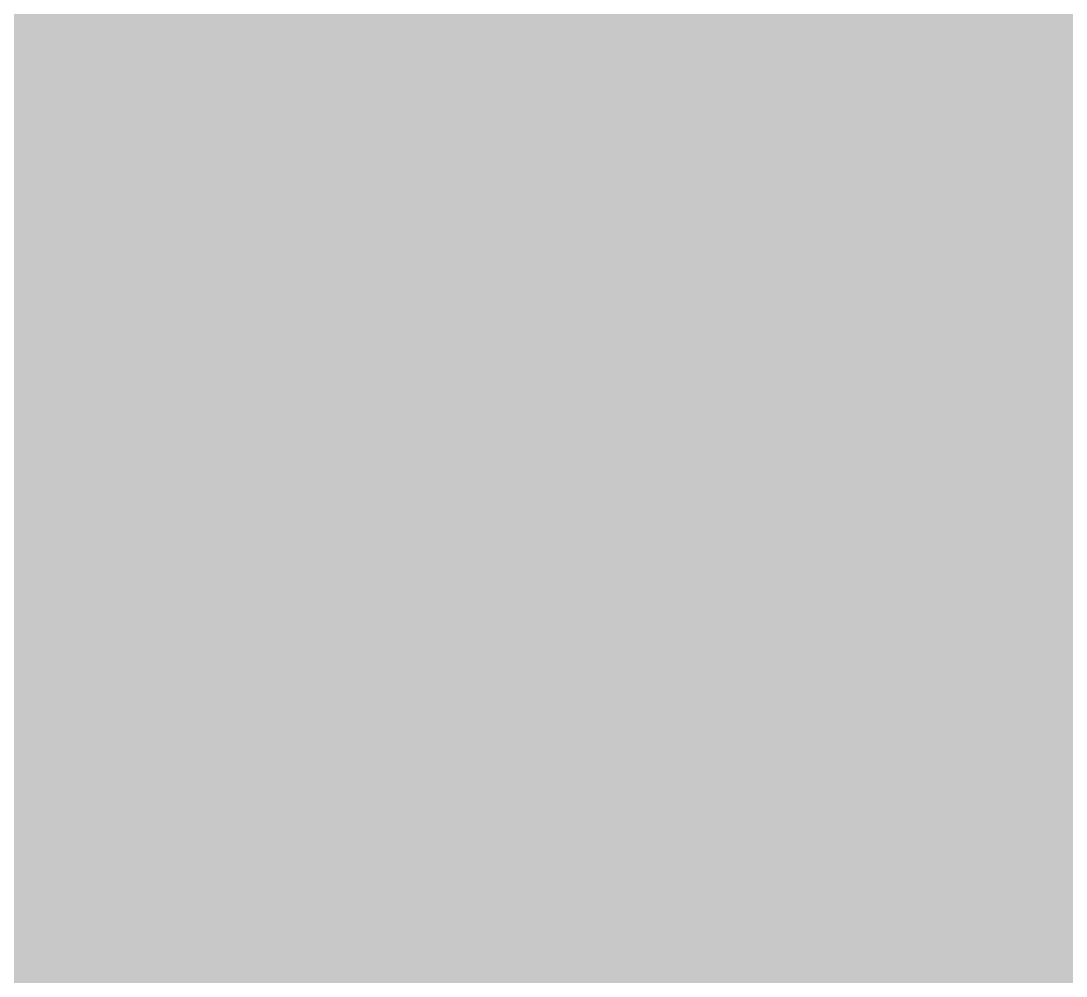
# Model space of a CAD drawing. Header units: metres. Extents: x 319070 to 324072, y 7409258 to 7428295.
# Drawn here: x 321019.197 to 321021.486, y 7409604.084 to 7409606.175 of the extents above; entities that cross this region are included whole.
import ezdxf

# ---------------------------------------------------------------- set-up
doc = ezdxf.new("R2010")
doc.units = ezdxf.units.M
doc.header["$LTSCALE"] = 1000
doc.layers.add('F-HATCH-CPTM', color=51, linetype='Continuous')
doc.layers.add('F-HATCH-MRS', color=91, linetype='Continuous')

msp = doc.modelspace()

# ---------------------------------------------------------------- hatches: boundary and pattern name
at = {"layer": 'F-HATCH-CPTM', "transparency": 33554559}
h = msp.add_hatch(color=256, dxfattribs=at)
h.dxf.hatch_style = 1
edge = h.paths.add_edge_path()
edge.add_line((321077.8026, 7409527.5779), (321077.6838, 7409527.7336))
edge.add_line((321077.6838, 7409527.7336), (321103.0408, 7409546.7763))
edge.add_line((321103.0408, 7409546.7763), (321079.8352, 7409577.1425))
edge.add_arc((315659.3609, 7405431.4493), 6824.098, 37.409522, 38.19097025)
edge.add_line((321022.7904, 7409650.6836), (321005.8576, 7409670.9635))
edge.add_line((321005.8576, 7409670.9635), (320980.7003, 7409649.2301))
edge.add_line((320980.7003, 7409649.2301), (320992.9142, 7409634.8076))
edge.add_line((320992.9142, 7409634.8076), (321007.2935, 7409617.1246))
edge.add_line((321007.2935, 7409617.1246), (321021.5226, 7409599.3126))
edge.add_line((321021.5226, 7409599.3126), (321049.8098, 7409563.5568))
edge.add_line((321049.8098, 7409563.5568), (321063.8556, 7409545.6055))
edge.add_line((321063.8556, 7409545.6055), (321077.8026, 7409527.5779))
at = {"layer": 'F-HATCH-MRS', "transparency": 33554559}
h = msp.add_hatch(color=256, dxfattribs=at)
h.dxf.hatch_style = 1
edge = h.paths.add_edge_path()
edge.add_line((321104.333, 7409547.7468), (321054.3203, 7409615.8389))
edge.add_line((321054.3203, 7409615.8389), (321052.9449, 7409617.6302))
edge.add_line((321052.9449, 7409617.6302), (321051.5687, 7409619.422))
edge.add_line((321051.5687, 7409619.422), (321050.1914, 7409621.2142))
edge.add_line((321050.1914, 7409621.2142), (321048.8129, 7409623.0066))
edge.add_line((321048.8129, 7409623.0066), (321047.4329, 7409624.7989))
edge.add_line((321047.4329, 7409624.7989), (321046.0511, 7409626.5911))
edge.add_line((321046.0511, 7409626.5911), (321044.6673, 7409628.383))
edge.add_line((321044.6673, 7409628.383), (321043.2806, 7409630.1751))
edge.add_line((321043.2806, 7409630.1751), (321041.892, 7409631.9657))
edge.add_line((321041.892, 7409631.9657), (321040.5008, 7409633.7554))
edge.add_line((321040.5008, 7409633.7554), (321039.1066, 7409635.544))
edge.add_line((321039.1066, 7409635.544), (321037.7092, 7409637.3313))
edge.add_line((321037.7092, 7409637.3313), (321036.3084, 7409639.1171))
edge.add_line((321036.3084, 7409639.1171), (321034.904, 7409640.9013))
edge.add_line((321034.904, 7409640.9013), (321033.4957, 7409642.6835))
edge.add_line((321033.4957, 7409642.6835), (321032.0832, 7409644.4637))
edge.add_line((321032.0832, 7409644.4637), (321030.6665, 7409646.2416))
edge.add_line((321030.6665, 7409646.2416), (321029.2451, 7409648.017))
edge.add_line((321029.2451, 7409648.017), (321027.819, 7409649.7897))
edge.add_line((321027.819, 7409649.7897), (321026.3878, 7409651.5596))
edge.add_line((321026.3878, 7409651.5596), (321024.9514, 7409653.3264))
edge.add_line((321024.9514, 7409653.3264), (321023.5095, 7409655.0899))
edge.add_line((321023.5095, 7409655.0899), (321022.0618, 7409656.85))
edge.add_line((321022.0618, 7409656.85), (321020.6083, 7409658.6063))
edge.add_line((321020.6083, 7409658.6063), (321019.1486, 7409660.3587))
edge.add_line((321019.1486, 7409660.3587), (321017.6825, 7409662.107))
edge.add_line((321017.6825, 7409662.107), (321016.2098, 7409663.8509))
edge.add_line((321016.2098, 7409663.8509), (321014.7304, 7409665.5903))
edge.add_line((321014.7304, 7409665.5903), (321013.244, 7409667.3249))
edge.add_line((321013.244, 7409667.3249), (321011.7503, 7409669.0544))
edge.add_line((321011.7503, 7409669.0544), (321010.2506, 7409670.7772))
edge.add_arc((320590.8712, 7409304.2123), 556.9999, 41.155577, 41.465494)
edge.add_line((321008.2617, 7409673.0403), (321005.8576, 7409670.9635))
edge.add_line((321005.8576, 7409670.9635), (321022.7904, 7409650.6836))
edge.add_arc((315659.3609, 7405431.4493), 6824.098, 37.409522, 38.19097025, ccw=False)
edge.add_line((321079.8352, 7409577.1425), (321103.0408, 7409546.7763))
edge.add_line((321103.0408, 7409546.7763), (321104.333, 7409547.7468))

doc.saveas('drawing.dxf')
